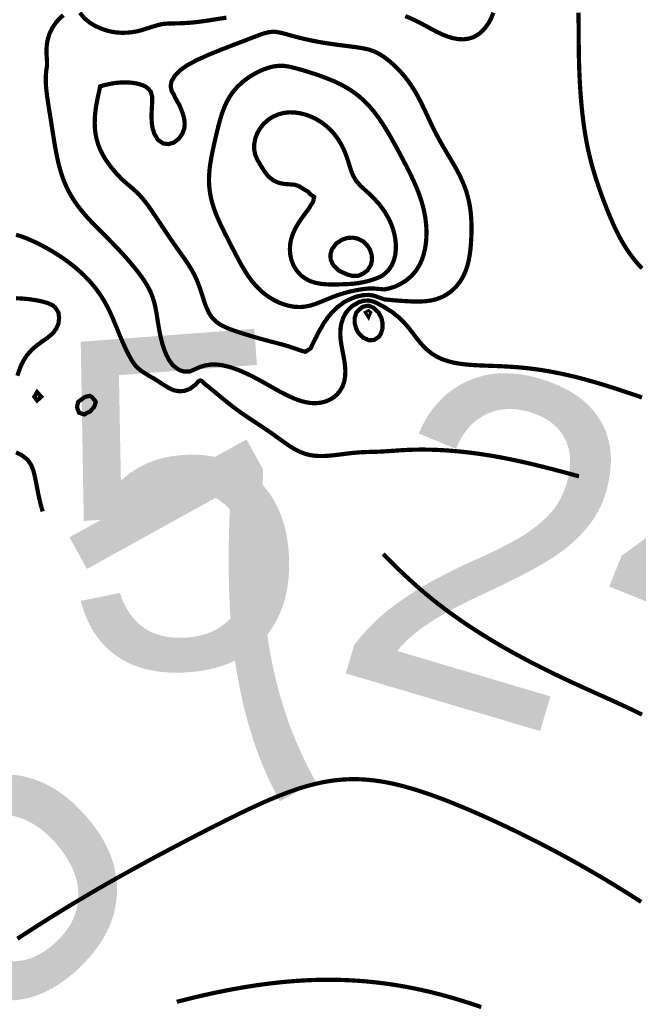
# Model space of a CAD drawing. Extents: x 570309 to 580772, y 150222 to 156182.
# Drawn here: x 573181 to 574357, y 150232 to 152113 of the extents above; entities that cross this region are included whole.
import ezdxf
from ezdxf.enums import TextEntityAlignment as Align

# ---------------------------------------------------------------- set-up
doc = ezdxf.new("R2010")
doc.units = 0
doc.layers.add('Contour_Annotations', color=2, linetype='CONTINUOUS')
doc.layers.add('Contour_Lines', color=1, linetype='CONTINUOUS')
doc.styles.get("Standard").update_dxf_attribs({"font": 'txt', "width": 1.371482})

msp = doc.modelspace()

# ---------------------------------------------------------------- linework, layer by layer
at = {"layer": 'Contour_Lines', "color": 7, "const_width": 8, "flags": 128}
for points in [[(574364.19, 151394.86), (574360.3, 151396.2), (574354.18, 151398.32), (574344.18, 151401.74), (574334.18, 151405.1), (574330.83, 151406.2), (574324.17, 151408.42), (574314.17, 151411.69), (574304.16, 151414.87), (574299.84, 151416.21), (574294.16, 151417.99), (574284.16, 151421.04), (574274.15, 151423.98), (574266.28, 151426.21), (574264.15, 151426.82), (574254.14, 151429.58), (574244.14, 151432.22), (574234.14, 151434.72), (574227.79, 151436.21), (574224.13, 151437.09), (574214.13, 151439.35), (574204.12, 151441.45), (574194.12, 151443.39), (574184.12, 151445.18), (574177.7, 151446.22), (574174.11, 151446.81), (574164.11, 151448.29), (574154.1, 151449.61), (574144.1, 151450.77), (574134.1, 151451.76), (574124.09, 151452.6), (574114.09, 151453.31), (574104.08, 151453.88), (574094.08, 151454.36), (574084.08, 151454.75), (574074.07, 151455.11), (574064.07, 151455.47), (574054.06, 151455.89), (574047.97, 151456.22), (574044.06, 151456.43), (574034.05, 151457.16), (574024.05, 151458.18), (574014.05, 151459.59), (574004.04, 151461.52), (573994.04, 151464.17), (573988.29, 151466.23), (573984.03, 151467.7), (573974.03, 151472.35), (573967.83, 151476.23), (573964.03, 151478.54), (573954.62, 151486.24), (573954.02, 151486.71), (573944.85, 151496.24), (573944.02, 151497.05), (573936.72, 151506.25), (573934.01, 151509.29), (573929.15, 151516.25), (573924.01, 151522.36), (573921.38, 151526.26), (573914.01, 151534.61), (573912.81, 151536.26), (573904, 151544.89), (573902.84, 151546.26), (573894, 151553.22), (573890.74, 151556.27), (573883.99, 151560.3), (573875.07, 151566.27), (573873.99, 151566.74), (573863.99, 151572.21), (573855.68, 151576.28), (573853.98, 151576.97), (573843.98, 151579.36), (573833.97, 151578.53), (573826.77, 151576.28), (573823.97, 151575.17), (573813.97, 151569.13), (573810.03, 151566.27), (573803.96, 151559.29), (573801.24, 151556.27), (573795.83, 151546.26), (573793.96, 151540.19), (573792.52, 151536.26), (573790.78, 151526.26), (573790.35, 151516.25), (573790.93, 151506.25), (573792.26, 151496.24), (573793.96, 151486.66), (573794.04, 151486.24), (573796.02, 151476.23), (573797.86, 151466.23), (573799.26, 151456.22), (573799.97, 151446.22), (573799.7, 151436.21), (573798.13, 151426.21), (573794.8, 151416.21), (573793.96, 151414.5), (573788.99, 151406.2), (573783.95, 151400.36), (573779.15, 151396.2), (573773.95, 151392.52), (573763.95, 151387.72), (573758.48, 151386.19), (573753.94, 151385), (573743.94, 151383.93), (573733.93, 151384.33), (573723.93, 151386.01), (573723.3, 151386.19), (573713.93, 151388.71), (573703.92, 151392.33), (573695.12, 151396.2), (573693.92, 151396.71), (573683.91, 151401.61), (573675.32, 151406.2), (573673.91, 151406.94), (573663.91, 151412.51), (573657.44, 151416.21), (573653.9, 151418.18), (573643.9, 151423.82), (573639.63, 151426.21), (573633.89, 151429.3), (573623.89, 151434.55), (573620.64, 151436.21), (573613.88, 151439.47), (573603.88, 151444), (573598.6, 151446.22), (573593.88, 151448.07), (573583.87, 151451.57), (573573.87, 151454.41), (573564.97, 151456.22), (573563.86, 151456.44), (573553.86, 151457.57), (573543.86, 151457.46), (573536.91, 151456.22), (573533.85, 151455.82), (573523.85, 151452.96), (573513.84, 151448.39), (573508.86, 151446.22), (573503.84, 151444.3), (573493.84, 151444.08), (573486.26, 151446.22), (573483.83, 151447.21), (573473.83, 151454.44), (573471.85, 151456.22), (573464.6, 151466.23), (573463.82, 151467.82), (573459.4, 151476.23), (573455.43, 151486.24), (573453.82, 151491.42), (573452.21, 151496.24), (573449.58, 151506.25), (573447.39, 151516.25), (573445.5, 151526.26), (573443.83, 151536.26), (573443.82, 151536.35), (573442.26, 151546.26), (573440.63, 151556.27), (573438.73, 151566.27), (573436.35, 151576.28), (573433.81, 151584.47), (573433.23, 151586.28), (573429.18, 151596.29), (573424.04, 151606.29), (573423.81, 151606.67), (573417.93, 151616.3), (573413.8, 151622.23), (573410.98, 151626.3), (573403.8, 151635.77), (573403.39, 151636.31), (573395.33, 151646.31), (573393.8, 151648.13), (573386.82, 151656.31), (573383.79, 151659.75), (573377.91, 151666.32), (573373.79, 151670.81), (573368.63, 151676.32), (573363.78, 151681.41), (573359.01, 151686.33), (573353.78, 151691.67), (573349.14, 151696.33), (573343.78, 151701.72), (573339.13, 151706.34), (573333.77, 151711.72), (573329.15, 151716.34), (573323.77, 151721.85), (573319.4, 151726.35), (573313.76, 151732.36), (573310.06, 151736.35), (573303.76, 151743.54), (573301.33, 151746.35), (573293.76, 151755.79), (573293.31, 151756.36), (573286.06, 151766.36), (573283.75, 151769.89), (573279.61, 151776.37), (573273.98, 151786.37), (573273.75, 151786.84), (573269.07, 151796.38), (573264.85, 151806.38), (573263.74, 151809.36), (573261.21, 151816.39), (573258.07, 151826.39), (573255.36, 151836.4), (573253.74, 151843.18), (573252.99, 151846.4), (573250.87, 151856.4), (573248.95, 151866.41), (573247.19, 151876.41), (573245.54, 151886.42), (573243.94, 151896.42), (573243.74, 151897.71), (573242.35, 151906.43), (573240.77, 151916.43), (573239.18, 151926.44), (573237.57, 151936.44), (573235.97, 151946.45), (573234.43, 151956.45), (573233.73, 151961.49), (573232.98, 151966.45), (573231.69, 151976.46), (573230.71, 151986.46), (573230.2, 151996.47), (573230.32, 152006.47), (573231.21, 152016.48), (573232.72, 152026.48), (573232.43, 152036.49), (573231.74, 152046.49), (573231.56, 152056.49), (573232.32, 152066.5), (573233.73, 152073.98), (573234.21, 152076.5), (573237.36, 152086.51), (573242.12, 152096.51), (573243.74, 152099.08), (573248.71, 152106.52), (573253.74, 152112.43), (573257.55, 152116.52), (573263.74, 152121.9)], [(573295.13, 152126.53), (573303.11, 152116.52), (573303.76, 152116.01), (573313.76, 152107.71), (573315.41, 152106.52), (573323.77, 152101.58), (573333.77, 152096.94), (573334.85, 152096.51), (573343.78, 152093.29), (573353.78, 152090.68), (573363.78, 152089.04), (573373.79, 152088.31), (573383.79, 152088.42), (573393.8, 152089.35), (573403.8, 152091.08), (573413.8, 152093.61), (573422.7, 152096.51), (573423.81, 152096.82), (573433.81, 152100.03), (573443.82, 152103.07), (573453.82, 152105.2), (573463.82, 152105.88), (573473.83, 152106.1), (573483.83, 152106.3), (573489.2, 152106.52), (573493.84, 152106.7), (573503.84, 152107.35), (573513.84, 152108.29), (573523.85, 152109.49), (573533.85, 152110.89), (573543.86, 152112.42), (573553.86, 152113.99), (573563.86, 152115.55), (573570.31, 152116.52), (573573.87, 152117.05)], [(573914.01, 152119.97), (573922.58, 152116.52), (573924.01, 152115.9), (573934.01, 152111.26), (573943.34, 152106.52), (573944.02, 152106.15), (573954.02, 152100.75), (573961.89, 152096.51), (573964.03, 152095.3), (573974.03, 152090.06), (573981.64, 152086.51), (573984.03, 152085.32), (573994.04, 152081.24), (574004.04, 152078.2), (574013.32, 152076.5), (574014.05, 152076.35), (574024.05, 152075.82), (574029.9, 152076.5), (574034.05, 152077), (574044.06, 152080.15), (574054.06, 152086.03), (574054.65, 152086.51), (574064.07, 152095.24), (574065.11, 152096.51), (574072.28, 152106.52), (574074.07, 152109.59), (574077.57, 152116.52), (574081.58, 152126.53)], [(574364.19, 151640.33), (574358.63, 151646.31), (574354.18, 151651.43), (574350.1, 151656.31), (574344.18, 151663.94), (574342.4, 151666.32), (574335.45, 151676.32), (574334.18, 151678.29), (574329.15, 151686.33), (574324.17, 151694.98), (574323.42, 151696.33), (574318.14, 151706.34), (574314.17, 151714.42), (574313.25, 151716.34), (574308.66, 151726.35), (574304.32, 151736.35), (574304.16, 151736.71), (574300.15, 151746.35), (574296.15, 151756.36), (574294.16, 151761.48), (574292.28, 151766.36), (574288.54, 151776.37), (574284.93, 151786.37), (574284.16, 151788.58), (574281.43, 151796.38), (574278.08, 151806.38), (574274.9, 151816.39), (574274.15, 151818.85), (574271.86, 151826.39), (574269.01, 151836.4), (574266.37, 151846.4), (574264.15, 151855.49), (574263.92, 151856.4), (574261.64, 151866.41), (574259.57, 151876.41), (574257.69, 151886.42), (574255.99, 151896.42), (574254.45, 151906.43), (574254.14, 151908.62), (574253.04, 151916.43), (574251.76, 151926.44), (574250.61, 151936.44), (574249.57, 151946.45), (574248.64, 151956.45), (574247.81, 151966.45), (574247.06, 151976.46), (574246.4, 151986.46), (574245.83, 151996.47), (574245.34, 152006.47), (574244.92, 152016.48), (574244.59, 152026.48), (574244.32, 152036.49), (574244.14, 152045.05), (574244.11, 152046.49), (574243.96, 152056.49), (574243.85, 152066.5), (574243.77, 152076.5), (574243.72, 152086.51), (574243.67, 152096.51), (574243.62, 152106.52), (574243.53, 152116.52), (574243.41, 152126.53)], [(573713.93, 151484.42), (573709.56, 151486.24), (573703.92, 151488.07), (573693.92, 151491.44), (573683.91, 151494.46), (573677.6, 151496.24), (573673.91, 151497.18), (573663.91, 151499.75), (573653.9, 151502.36), (573643.9, 151505.04), (573639.56, 151506.25), (573633.89, 151507.83), (573623.89, 151510.74), (573613.88, 151513.73), (573605.53, 151516.25), (573603.88, 151516.79), (573593.88, 151520.11), (573583.87, 151523.59), (573576.71, 151526.26), (573573.87, 151527.5), (573563.86, 151532.46), (573557.63, 151536.26), (573553.86, 151539.23), (573546.86, 151546.26), (573543.86, 151550.3), (573540.28, 151556.27), (573535.66, 151566.27), (573533.85, 151570.86), (573532.01, 151576.28), (573528.77, 151586.28), (573525.52, 151596.29), (573523.85, 151600.97), (573522.09, 151606.29), (573518.28, 151616.3), (573513.84, 151626.08), (573513.75, 151626.3), (573508.49, 151636.31), (573503.84, 151644), (573502.37, 151646.31), (573495.65, 151656.31), (573493.84, 151658.99), (573488.59, 151666.32), (573483.83, 151673.12), (573481.49, 151676.32), (573474.48, 151686.33), (573473.83, 151687.31), (573467.57, 151696.33), (573463.82, 151701.96), (573460.79, 151706.34), (573454.12, 151716.34), (573453.82, 151716.81), (573447.46, 151726.35), (573443.82, 151732.02), (573440.84, 151736.35), (573434.16, 151746.35), (573433.81, 151746.9), (573427.19, 151756.36), (573423.81, 151761.23), (573419.79, 151766.36), (573413.8, 151773.88), (573411.54, 151776.37), (573403.8, 151784.56), (573401.84, 151786.37), (573393.8, 151793.6), (573390.45, 151796.38), (573383.79, 151801.93), (573378.85, 151806.38), (573373.79, 151810.9), (573368.76, 151816.39), (573363.78, 151821.46), (573359.84, 151826.39), (573353.78, 151833.53), (573351.74, 151836.4), (573344.62, 151846.4), (573343.78, 151847.63), (573338.71, 151856.4), (573333.77, 151866.13), (573333.65, 151866.41), (573329.8, 151876.41), (573326.85, 151886.42), (573324.84, 151896.42), (573323.77, 151905.77), (573323.69, 151906.43), (573323.31, 151916.43), (573323.54, 151926.44), (573323.77, 151929.67), (573324.33, 151936.44), (573325.63, 151946.45), (573327.35, 151956.45), (573329.37, 151966.45), (573331.57, 151976.46), (573333.63, 151986.46), (573333.77, 151986.62), (573343.78, 151989.18), (573353.78, 151991.44), (573363.78, 151992.97), (573373.79, 151993.82), (573383.79, 151993.97), (573393.8, 151993.35), (573403.8, 151991.76), (573413.8, 151988.86), (573419.45, 151986.46), (573423.81, 151983.22), (573430.06, 151976.46), (573432.57, 151966.45), (573432.64, 151956.45), (573432.06, 151946.45), (573431.52, 151936.44), (573431.39, 151926.44), (573431.94, 151916.43), (573433.5, 151906.43), (573433.81, 151905.36), (573436.68, 151896.42), (573442.43, 151886.42), (573443.82, 151884.63), (573453.82, 151877.75), (573463.82, 151876.65), (573473.83, 151879.5), (573482.6, 151886.42), (573483.83, 151887.47), (573489.94, 151896.42), (573493.74, 151906.43), (573493.84, 151907.73), (573494.49, 151916.43), (573493.84, 151922.2), (573493.22, 151926.44), (573490.22, 151936.44), (573486.18, 151946.45), (573483.83, 151952.23), (573480.97, 151956.45), (573475.5, 151966.45), (573473.83, 151970.95), (573470.16, 151976.46), (573467.71, 151986.46), (573469.47, 151996.47), (573473.83, 152003.29), (573475.41, 152006.47), (573483.83, 152015.12), (573485.03, 152016.48), (573493.84, 152022.78), (573498.9, 152026.48), (573503.84, 152029.04), (573513.84, 152034.4), (573517.61, 152036.49), (573523.85, 152039.2), (573533.85, 152043.71), (573539.84, 152046.49), (573543.86, 152048.06), (573553.86, 152052.15), (573563.86, 152056.28), (573564.37, 152056.49), (573573.87, 152060.11), (573583.87, 152063.98), (573590.22, 152066.5), (573593.88, 152067.81), (573603.88, 152071.55), (573613.88, 152075.45), (573616.42, 152076.5), (573623.89, 152079.26), (573633.89, 152083.06), (573643.2, 152086.51), (573643.9, 152086.72), (573653.9, 152089.32), (573663.91, 152090.48), (573673.91, 152089.06), (573683.91, 152086.72), (573684.74, 152086.51), (573693.92, 152083.84), (573703.92, 152081.09), (573713.93, 152078.55), (573722.72, 152076.5), (573723.93, 152076.2), (573733.93, 152073.96), (573743.94, 152071.95), (573753.94, 152070.13), (573763.95, 152068.49), (573773.95, 152067), (573777.66, 152066.5), (573783.95, 152065.6), (573793.96, 152064.27), (573803.96, 152063.01), (573813.97, 152061.73), (573823.97, 152060.37), (573833.97, 152058.74), (573843.98, 152056.54), (573844.13, 152056.49), (573853.98, 152053.21), (573863.99, 152048.32), (573866.92, 152046.49), (573873.99, 152041.91), (573881.16, 152036.49), (573883.99, 152034.24), (573892.84, 152026.48), (573894, 152025.4), (573902.87, 152016.48), (573904, 152015.26), (573911.67, 152006.47), (573914.01, 152003.58), (573919.47, 151996.47), (573924.01, 151990.04), (573926.43, 151986.46), (573932.68, 151976.46), (573934.01, 151974.17), (573938.35, 151966.45), (573943.57, 151956.45), (573944.02, 151955.56), (573948.48, 151946.45), (573953.19, 151936.44), (573954.02, 151934.68), (573957.84, 151926.44), (573962.54, 151916.43), (573964.03, 151913.37), (573967.4, 151906.43), (573972.47, 151896.42), (573974.03, 151893.46), (573977.83, 151886.42), (573983.41, 151876.41), (573984.03, 151875.3), (573989.28, 151866.41), (573994.04, 151858.25), (573995.19, 151856.4), (574001.18, 151846.4), (574004.04, 151841.35), (574007.03, 151836.4), (574012.57, 151826.39), (574014.05, 151823.43), (574017.79, 151816.39), (574022.43, 151806.38), (574024.05, 151802.35), (574026.58, 151796.38), (574030.12, 151786.37), (574032.99, 151776.37), (574034.05, 151771.69), (574035.33, 151766.36), (574037.15, 151756.36), (574038.45, 151746.35), (574039.3, 151736.35), (574039.76, 151726.35), (574039.91, 151716.34), (574039.79, 151706.34), (574039.42, 151696.33), (574038.8, 151686.33), (574037.9, 151676.32), (574036.61, 151666.32), (574034.8, 151656.31), (574034.05, 151653.2), (574032.4, 151646.31), (574029.16, 151636.31), (574024.72, 151626.3), (574024.05, 151625.1), (574018.99, 151616.3), (574014.05, 151609.76), (574011.27, 151606.29), (574004.04, 151599.19), (574000.72, 151596.29), (573994.04, 151591.56), (573984.72, 151586.28), (573984.03, 151585.96), (573974.03, 151582.09), (573964.03, 151579.51), (573954.02, 151578), (573944.02, 151577.32), (573934.01, 151577.24), (573924.01, 151577.55), (573914.01, 151578.07), (573904, 151578.73), (573894, 151579.49), (573883.99, 151580.39), (573873.99, 151581.39), (573863.99, 151585.06), (573860.33, 151586.28), (573853.98, 151588.45), (573843.98, 151589.91), (573833.97, 151589.37), (573823.97, 151587.32), (573820.51, 151586.28), (573813.97, 151584), (573803.96, 151579.44), (573797.98, 151576.28), (573793.96, 151573.42), (573784.34, 151566.27), (573783.95, 151565.86), (573774.18, 151556.27), (573773.95, 151555.94), (573765.95, 151546.26), (573763.95, 151542.87), (573759.06, 151536.26), (573753.94, 151527.09), (573753.32, 151526.26), (573747.55, 151516.25), (573743.94, 151508.22), (573742.6, 151506.25), (573737.67, 151496.24), (573733.93, 151488.09), (573731.06, 151486.24), (573723.93, 151481.66), (573713.93, 151484.42)], [(573673.91, 151575.32), (573671.78, 151576.28), (573663.91, 151580.26), (573653.94, 151586.28), (573653.9, 151586.31), (573643.9, 151593.87), (573640.98, 151596.29), (573633.89, 151603.06), (573630.7, 151606.29), (573623.89, 151614.25), (573622.2, 151616.3), (573614.92, 151626.3), (573613.88, 151627.9), (573608.48, 151636.31), (573603.88, 151644.15), (573602.62, 151646.31), (573597.11, 151656.31), (573593.88, 151662.45), (573591.82, 151666.32), (573586.63, 151676.32), (573583.87, 151681.69), (573581.48, 151686.33), (573576.35, 151696.33), (573573.87, 151701.21), (573571.28, 151706.34), (573566.32, 151716.34), (573563.86, 151721.43), (573561.55, 151726.35), (573557.1, 151736.35), (573553.86, 151744.2), (573553, 151746.35), (573549.46, 151756.36), (573546.43, 151766.36), (573544.01, 151776.37), (573543.86, 151777.22), (573542.26, 151786.37), (573541.16, 151796.38), (573540.7, 151806.38), (573540.85, 151816.39), (573541.55, 151826.39), (573542.72, 151836.4), (573543.86, 151843.6), (573544.27, 151846.4), (573546.12, 151856.4), (573548.18, 151866.41), (573550.38, 151876.41), (573552.65, 151886.42), (573553.86, 151891.59), (573555, 151896.42), (573557.45, 151906.43), (573560.03, 151916.43), (573562.82, 151926.44), (573563.86, 151929.87), (573566.02, 151936.44), (573569.77, 151946.45), (573573.87, 151955.66), (573574.25, 151956.45), (573579.86, 151966.45), (573583.87, 151972.47), (573586.82, 151976.46), (573593.88, 151984.71), (573595.55, 151986.46), (573603.88, 151994.18), (573606.64, 151996.47), (573613.88, 152001.88), (573620.8, 152006.47), (573623.89, 152008.37), (573633.89, 152013.81), (573639.63, 152016.48), (573643.9, 152018.36), (573653.9, 152021.92), (573663.91, 152024.37), (573673.91, 152025.53), (573683.91, 152025.33), (573693.92, 152023.71), (573703.92, 152021.32), (573713.93, 152018.57), (573721.11, 152016.48), (573723.93, 152015.62), (573733.93, 152012.46), (573743.94, 152009.2), (573752, 152006.47), (573753.94, 152005.78), (573763.95, 152002.05), (573773.95, 151998.06), (573777.68, 151996.47), (573783.95, 151993.62), (573793.96, 151988.67), (573798.06, 151986.46), (573803.96, 151983.04), (573813.97, 151976.63), (573814.22, 151976.46), (573823.97, 151969.15), (573827.26, 151966.45), (573833.97, 151960.49), (573838.18, 151956.45), (573843.98, 151950.44), (573847.59, 151946.45), (573853.98, 151938.82), (573855.87, 151936.44), (573863.33, 151926.44), (573863.99, 151925.5), (573870.12, 151916.43), (573873.99, 151910.41), (573876.47, 151906.43), (573882.48, 151896.42), (573883.99, 151893.82), (573888.22, 151886.42), (573893.82, 151876.41), (573894, 151876.09), (573899.26, 151866.41), (573904, 151857.64), (573904.66, 151856.4), (573909.94, 151846.4), (573914.01, 151838.65), (573915.17, 151836.4), (573920.25, 151826.39), (573924.01, 151818.81), (573925.19, 151816.39), (573929.88, 151806.38), (573934.01, 151797.03), (573934.3, 151796.38), (573938.37, 151786.37), (573942.04, 151776.37), (573944.02, 151770.29), (573945.28, 151766.36), (573948.06, 151756.36), (573950.35, 151746.35), (573952.12, 151736.35), (573953.37, 151726.35), (573954.02, 151717.36), (573954.1, 151716.34), (573954.29, 151706.34), (573954.02, 151699.48), (573953.91, 151696.33), (573952.94, 151686.33), (573951.3, 151676.32), (573948.87, 151666.32), (573945.43, 151656.31), (573944.02, 151653.3), (573940.88, 151646.31), (573934.63, 151636.31), (573934.01, 151635.56), (573926.23, 151626.3), (573924.01, 151624.37), (573914.19, 151616.3), (573914.01, 151616.19), (573904, 151610.34), (573895.87, 151606.29), (573894, 151605.59), (573883.99, 151602.32), (573873.99, 151600.32), (573863.99, 151601.22), (573853.98, 151602.05), (573843.98, 151602), (573833.97, 151601.02), (573823.97, 151599.4), (573813.97, 151597.39), (573809.07, 151596.29), (573803.96, 151594.99), (573793.96, 151592.14), (573783.95, 151588.83), (573776.74, 151586.28), (573773.95, 151585.07), (573763.95, 151580.95), (573753.94, 151576.87), (573752.16, 151576.28), (573743.94, 151572.93), (573733.93, 151569.76), (573723.93, 151567.67), (573713.93, 151566.81), (573703.92, 151567.21), (573693.92, 151568.81), (573683.91, 151571.54), (573673.91, 151575.32)], [(573733.93, 151615.76), (573732.61, 151616.3), (573723.93, 151621.01), (573716.45, 151626.3), (573713.93, 151628.83), (573707.22, 151636.31), (573703.92, 151641.75), (573701.24, 151646.31), (573697.39, 151656.31), (573695.23, 151666.32), (573694.49, 151676.32), (573695.07, 151686.33), (573696.97, 151696.33), (573700.26, 151706.34), (573703.92, 151714.24), (573704.93, 151716.34), (573710.77, 151726.35), (573713.93, 151731.13), (573717.6, 151736.35), (573723.93, 151745.13), (573724.92, 151746.35), (573732.14, 151756.36), (573733.93, 151759.97), (573738.49, 151766.36), (573740.71, 151776.37), (573733.93, 151780.61), (573729.02, 151786.37), (573723.93, 151788.97), (573713.93, 151795.36), (573712.23, 151796.38), (573703.92, 151799.36), (573693.92, 151800.1), (573683.91, 151800.79), (573673.91, 151802.81), (573665.48, 151806.38), (573663.91, 151807.18), (573653.9, 151814.89), (573652.46, 151816.39), (573645.14, 151826.39), (573643.9, 151828.36), (573638.77, 151836.4), (573633.89, 151844.81), (573632.83, 151846.4), (573628.57, 151856.4), (573626.61, 151866.41), (573626.65, 151876.41), (573628.52, 151886.42), (573632.11, 151896.42), (573633.89, 151899.9), (573637.81, 151906.43), (573643.9, 151914.26), (573645.99, 151916.43), (573653.9, 151923.33), (573658.63, 151926.44), (573663.91, 151929.52), (573673.91, 151933.61), (573683.91, 151936.05), (573687.83, 151936.44), (573693.92, 151937.01), (573703.92, 151936.73), (573705.92, 151936.44), (573713.93, 151935.28), (573723.93, 151932.76), (573733.93, 151929.18), (573739.89, 151926.44), (573743.94, 151924.46), (573753.94, 151918.45), (573756.8, 151916.43), (573763.95, 151910.86), (573768.92, 151906.43), (573773.95, 151901.32), (573778.34, 151896.42), (573783.95, 151889.07), (573785.88, 151886.42), (573791.99, 151876.41), (573793.96, 151872.46), (573797, 151866.41), (573801.14, 151856.4), (573803.96, 151848.18), (573804.62, 151846.4), (573807.73, 151836.4), (573810.91, 151826.39), (573813.97, 151818.64), (573814.95, 151816.39), (573820.86, 151806.38), (573823.97, 151802.89), (573829.66, 151796.38), (573833.97, 151792.7), (573840.45, 151786.37), (573843.98, 151783.5), (573851.16, 151776.37), (573853.98, 151773.84), (573860.71, 151766.36), (573863.99, 151762.83), (573868.91, 151756.36), (573873.99, 151749.44), (573875.91, 151746.35), (573881.67, 151736.35), (573883.99, 151731.79), (573886.42, 151726.35), (573890.18, 151716.34), (573893.05, 151706.34), (573894, 151701.67), (573895, 151696.33), (573896.04, 151686.33), (573896.08, 151676.32), (573894.99, 151666.32), (573894, 151662.41), (573892.55, 151656.31), (573888.36, 151646.31), (573883.99, 151639.84), (573881.56, 151636.31), (573873.99, 151629.42), (573869.98, 151626.3), (573863.99, 151623.33), (573853.98, 151619.51), (573843.98, 151616.39), (573843.66, 151616.3), (573833.97, 151614.09), (573823.97, 151612.17), (573813.97, 151611.05), (573803.96, 151610.43), (573793.96, 151610.03), (573783.95, 151609.76), (573773.95, 151609.68), (573763.95, 151609.97), (573753.94, 151610.88), (573743.94, 151612.71), (573733.93, 151615.76)], [(574244.14, 151244.96), (574239.91, 151246.13), (574234.14, 151247.72), (574224.13, 151250.45), (574214.13, 151253.15), (574204.12, 151255.8), (574202.84, 151256.13), (574194.12, 151258.41), (574184.12, 151260.98), (574174.11, 151263.5), (574164.11, 151265.95), (574163.34, 151266.14), (574154.1, 151268.36), (574144.1, 151270.7), (574134.1, 151272.96), (574124.09, 151275.14), (574119.3, 151276.14), (574114.09, 151277.23), (574104.08, 151279.24), (574094.08, 151281.16), (574084.08, 151282.96), (574074.07, 151284.65), (574064.56, 151286.15), (574064.07, 151286.22), (574054.06, 151287.7), (574044.06, 151289.06), (574034.05, 151290.3), (574024.05, 151291.42), (574014.05, 151292.42), (574004.04, 151293.29), (573994.04, 151294.04), (573984.03, 151294.67), (573974.03, 151295.16), (573964.03, 151295.51), (573954.02, 151295.72), (573944.02, 151295.77), (573934.01, 151295.66), (573924.01, 151295.39), (573914.01, 151294.95), (573904, 151294.37), (573894, 151293.68), (573883.99, 151292.96), (573873.99, 151292.3), (573863.99, 151291.81), (573853.98, 151291.51), (573843.98, 151291.27), (573833.97, 151290.89), (573823.97, 151290.27), (573813.97, 151289.37), (573803.96, 151288.24), (573793.96, 151286.95), (573787.8, 151286.15), (573783.95, 151285.68), (573773.95, 151284.59), (573763.95, 151283.79), (573753.94, 151283.48), (573743.94, 151283.84), (573733.93, 151285.11), (573729.62, 151286.15), (573723.93, 151287.57), (573713.93, 151291.36), (573704.3, 151296.15), (573703.92, 151296.36), (573693.92, 151302.56), (573688.54, 151306.16), (573683.91, 151309.44), (573674.52, 151316.16), (573673.91, 151316.61), (573663.91, 151323.83), (573660.55, 151326.17), (573653.9, 151330.85), (573646.06, 151336.17), (573643.9, 151337.64), (573633.89, 151344.29), (573630.97, 151346.17), (573623.89, 151350.85), (573615.83, 151356.18), (573613.88, 151357.49), (573603.88, 151364.33), (573601.23, 151366.18), (573593.88, 151371.45), (573587.58, 151376.19), (573583.87, 151378.99), (573574.86, 151386.19), (573573.87, 151386.97), (573563.86, 151395.17), (573562.68, 151396.2), (573553.86, 151403.4), (573550.68, 151406.2), (573543.86, 151411.57), (573538.48, 151416.21), (573533.85, 151419.33), (573526.84, 151426.21), (573523.85, 151427.25), (573521.47, 151426.21), (573513.84, 151418.18), (573510.91, 151416.21), (573503.84, 151410.91), (573493.84, 151407.37), (573483.83, 151406.69), (573473.83, 151408.54), (573463.82, 151413.04), (573459.03, 151416.21), (573453.82, 151419.25), (573443.82, 151425.84), (573443.17, 151426.21), (573433.81, 151432.04), (573426.15, 151436.21), (573423.81, 151437.81), (573413.8, 151444.08), (573410.59, 151446.22), (573403.8, 151452.39), (573400.25, 151456.22), (573393.8, 151465.41), (573393.3, 151466.23), (573387.71, 151476.23), (573383.79, 151484.19), (573382.81, 151486.24), (573378.19, 151496.24), (573373.87, 151506.25), (573373.79, 151506.44), (573369.62, 151516.25), (573365.56, 151526.26), (573363.78, 151530.7), (573361.48, 151536.26), (573357.28, 151546.26), (573353.78, 151554.16), (573352.83, 151556.27), (573347.93, 151566.27), (573343.78, 151573.99), (573342.51, 151576.28), (573336.43, 151586.28), (573333.77, 151590.26), (573329.6, 151596.29), (573323.77, 151603.98), (573321.94, 151606.29), (573313.76, 151615.84), (573313.36, 151616.3), (573303.76, 151626.29), (573303.75, 151626.3), (573293.76, 151635.64), (573292.99, 151636.31), (573283.75, 151644.15), (573280.99, 151646.31), (573273.75, 151651.95), (573267.65, 151656.31), (573263.74, 151659.15), (573253.74, 151665.82), (573252.91, 151666.32), (573243.74, 151672.1), (573236.37, 151676.32), (573233.73, 151677.92), (573223.73, 151683.4), (573217.76, 151686.33), (573213.72, 151688.48), (573203.72, 151693.19), (573196.03, 151696.33), (573193.72, 151697.39), (573183.71, 151701.2), (573173.71, 151704.26)], [(573813.97, 151626.05), (573812.53, 151626.3), (573803.96, 151628.68), (573793.96, 151633.01), (573787.4, 151636.31), (573783.95, 151639.76), (573777.03, 151646.31), (573773.95, 151652.94), (573772.27, 151656.31), (573771.52, 151666.32), (573773.95, 151674.98), (573774.4, 151676.32), (573781.65, 151686.33), (573783.95, 151688.48), (573793.96, 151694.94), (573798.02, 151696.33), (573803.96, 151698.16), (573813.97, 151698.77), (573823.97, 151696.71), (573824.72, 151696.33), (573833.97, 151691.45), (573839.38, 151686.33), (573843.98, 151680.85), (573846.55, 151676.32), (573850.02, 151666.32), (573850.71, 151656.31), (573848.43, 151646.31), (573843.98, 151639.65), (573842.09, 151636.31), (573833.97, 151630.54), (573825.04, 151626.3), (573823.97, 151625.96), (573813.97, 151626.05)], [(573176.26, 151436.21), (573179.61, 151446.22), (573183.46, 151456.22), (573183.71, 151456.83), (573188.65, 151466.23), (573193.72, 151474.27), (573195.37, 151476.23), (573203.72, 151485.66), (573204.41, 151486.24), (573213.72, 151494.35), (573216.58, 151496.24), (573223.73, 151501.62), (573230.85, 151506.25), (573233.73, 151508.52), (573243.06, 151516.25), (573243.74, 151516.98), (573250.48, 151526.26), (573253.74, 151533.93), (573254.49, 151536.26), (573255.63, 151546.26), (573254.38, 151556.27), (573253.74, 151557.42), (573247.89, 151566.27), (573243.74, 151570), (573233.73, 151574.42), (573227.38, 151576.28), (573223.73, 151577.32), (573213.72, 151579.36), (573203.72, 151580.99), (573193.72, 151582.26), (573183.71, 151583.11), (573173.71, 151583.51)], [(573843.98, 151503.89), (573839.17, 151506.25), (573833.97, 151508.45), (573826.37, 151516.25), (573823.97, 151519.07), (573820.45, 151526.26), (573817.73, 151536.26), (573817.73, 151546.26), (573820.89, 151556.27), (573823.97, 151559.63), (573831.51, 151566.27), (573833.97, 151567.51), (573843.98, 151569.49), (573852.08, 151566.27), (573853.98, 151564.98), (573863.28, 151556.27), (573863.99, 151554.47), (573868.52, 151546.26), (573870.84, 151536.26), (573870.72, 151526.26), (573867.62, 151516.25), (573863.99, 151510.46), (573857.97, 151506.25), (573853.98, 151504.05), (573843.98, 151503.89)], [(573843.98, 151549.09), (573839.4, 151556.27), (573843.98, 151558.61), (573846.98, 151556.27), (573843.98, 151549.09)], [(573213.72, 151389.21), (573208.56, 151396.2), (573213.72, 151404.92), (573221.57, 151396.2), (573213.72, 151389.21)], [(573293.76, 151365.6), (573293.32, 151366.18), (573289.6, 151376.19), (573291.65, 151386.19), (573293.76, 151388.03), (573303.76, 151395.16), (573306.7, 151396.2), (573313.76, 151397.9), (573317.43, 151396.2), (573323.77, 151388.98), (573325.33, 151386.19), (573323.77, 151381.01), (573321.9, 151376.19), (573313.76, 151367.68), (573309.62, 151366.18), (573303.76, 151362.57), (573293.76, 151365.6)], [(573223.73, 151180.3), (573222.03, 151186.1), (573219.42, 151196.11), (573217.14, 151206.11), (573215.1, 151216.12), (573213.72, 151223.15), (573213.16, 151226.12), (573211.2, 151236.12), (573209.14, 151246.13), (573206.57, 151256.13), (573203.72, 151263.14), (573202.71, 151266.14), (573195.75, 151276.14), (573193.72, 151278.04), (573183.71, 151285.7), (573182.66, 151286.15), (573173.71, 151290.44)], [(574244.42, 151244.89), (574244.14, 151244.96)], [(573224.33, 151178.17), (573223.73, 151180.3)], [(573873.05, 151096.06), (573871.96, 151097.15)], [(574364.19, 150791.73), (574355.86, 150795.93), (574354.18, 150796.75), (574344.18, 150801.61), (574335.13, 150805.93), (574334.18, 150806.37), (574324.17, 150811.02), (574314.17, 150815.62), (574313.49, 150815.93), (574304.16, 150820.14), (574294.16, 150824.66), (574291.34, 150825.94), (574284.16, 150829.14), (574274.15, 150833.63), (574269.05, 150835.94), (574264.15, 150838.13), (574254.14, 150842.64), (574246.93, 150845.95), (574244.14, 150847.21), (574234.14, 150851.79), (574225.22, 150855.95), (574224.13, 150856.45), (574214.13, 150861.13), (574204.12, 150865.92), (574204.04, 150865.96), (574194.12, 150870.72), (574184.12, 150875.65), (574183.49, 150875.96), (574174.11, 150880.61), (574164.11, 150885.7), (574163.59, 150885.97), (574154.1, 150890.82), (574144.32, 150895.97), (574144.1, 150896.09), (574134.1, 150901.4), (574125.72, 150905.98), (574124.09, 150906.85), (574114.09, 150912.38), (574107.74, 150915.98), (574104.08, 150918.03), (574094.08, 150923.79), (574090.37, 150925.98), (574084.08, 150929.67), (574074.07, 150935.7), (574073.6, 150935.99), (574064.07, 150941.8), (574057.41, 150945.99), (574054.06, 150948.08), (574044.06, 150954.5), (574041.79, 150956), (574034.05, 150961.05), (574026.73, 150966), (574024.05, 150967.8), (574014.05, 150974.71), (574012.22, 150976.01), (574004.04, 150981.78), (573998.25, 150986.01), (573994.04, 150989.07), (573984.81, 150996.02), (573984.03, 150996.59), (573974.03, 151004.3), (573971.88, 151006.02), (573964.03, 151012.25), (573959.44, 151016.03), (573954.02, 151020.46), (573947.47, 151026.03), (573944.02, 151028.94), (573935.92, 151036.03), (573934.01, 151037.69), (573924.75, 151046.04), (573924.01, 151046.7), (573914.01, 151055.96), (573913.92, 151056.04), (573904, 151065.44), (573903.38, 151066.05), (573894, 151075.14), (573893.09, 151076.05), (573883.99, 151085.04), (573883, 151086.06), (573873.99, 151095.08), (573873.05, 151096.06)], [(574362.57, 150435.76), (574354.18, 150441.16), (574346.93, 150445.77), (574344.18, 150447.52), (574334.18, 150453.81), (574331.02, 150455.77), (574324.17, 150460.03), (574314.83, 150465.78), (574314.17, 150466.18), (574304.16, 150472.27), (574298.31, 150475.78), (574294.16, 150478.28), (574284.16, 150484.22), (574281.48, 150485.79), (574274.15, 150490.08), (574264.31, 150495.79), (574264.15, 150495.88), (574254.14, 150501.61), (574246.74, 150505.79), (574244.14, 150507.27), (574234.14, 150512.86), (574228.81, 150515.8), (574224.13, 150518.38), (574214.13, 150523.84), (574210.47, 150525.8), (574204.12, 150529.23), (574194.12, 150534.55), (574191.72, 150535.81), (574184.12, 150539.81), (574174.11, 150545.01), (574172.54, 150545.81), (574164.11, 150550.13), (574154.1, 150555.21), (574152.88, 150555.82), (574144.1, 150560.22), (574134.1, 150565.17), (574132.76, 150565.82), (574124.09, 150570.06), (574114.09, 150574.9), (574112.13, 150575.83), (574104.08, 150579.67), (574094.08, 150584.37), (574090.93, 150585.83), (574084.08, 150589.02), (574074.07, 150593.61), (574069.13, 150595.84), (574064.07, 150598.13), (574054.06, 150602.58), (574046.6, 150605.84), (574044.06, 150606.96), (574034.05, 150611.27), (574024.05, 150615.49), (574023.19, 150615.84), (574014.05, 150619.64), (574004.04, 150623.69), (573998.57, 150625.85), (573994.04, 150627.65), (573984.03, 150631.5), (573974.03, 150635.24), (573972.32, 150635.85), (573964.03, 150638.86), (573954.02, 150642.34), (573944.02, 150645.67), (573943.42, 150645.86), (573934.01, 150648.85), (573924.01, 150651.85), (573914.01, 150654.67), (573909.42, 150655.86), (573904, 150657.29), (573894, 150659.68), (573883.99, 150661.84), (573873.99, 150663.75), (573863.99, 150665.38), (573860.37, 150665.87), (573853.98, 150666.74), (573843.98, 150667.8), (573833.97, 150668.55), (573823.97, 150668.97), (573813.97, 150669.07), (573803.96, 150668.82), (573793.96, 150668.24), (573783.95, 150667.32), (573773.95, 150666.05), (573772.79, 150665.87), (573763.95, 150664.47), (573753.94, 150662.56), (573743.94, 150660.34), (573733.93, 150657.82), (573726.99, 150655.86), (573723.93, 150655.01), (573713.93, 150651.96), (573703.92, 150648.65), (573696.06, 150645.86), (573693.92, 150645.11), (573683.91, 150641.38), (573673.91, 150637.45), (573670.04, 150635.85), (573663.91, 150633.36), (573653.9, 150629.11), (573646.52, 150625.85), (573643.9, 150624.71), (573633.89, 150620.21), (573624.43, 150615.84), (573623.89, 150615.6), (573613.88, 150610.9), (573603.88, 150606.1), (573603.34, 150605.84), (573593.88, 150601.26), (573583.87, 150596.34), (573582.88, 150595.84), (573573.87, 150591.37), (573563.86, 150586.35), (573562.85, 150585.83), (573553.86, 150581.3), (573543.86, 150576.2), (573543.13, 150575.83), (573533.85, 150571.09), (573523.85, 150565.93), (573523.65, 150565.82), (573513.84, 150560.76), (573504.37, 150555.82), (573503.84, 150555.54), (573493.84, 150550.33), (573485.26, 150545.81), (573483.83, 150545.07), (573473.83, 150539.81), (573466.31, 150535.81), (573463.82, 150534.5), (573453.82, 150529.19), (573447.52, 150525.8), (573443.82, 150523.84), (573433.81, 150518.47), (573428.9, 150515.8), (573423.81, 150513.06), (573413.8, 150507.63), (573410.47, 150505.79), (573403.8, 150502.17), (573393.8, 150496.66), (573392.23, 150495.79), (573383.79, 150491.14), (573374.21, 150485.79), (573373.79, 150485.55), (573363.78, 150479.95), (573356.44, 150475.78), (573353.78, 150474.29), (573343.78, 150468.59), (573338.91, 150465.78), (573333.77, 150462.84), (573323.77, 150457.04), (573321.61, 150455.77), (573313.76, 150451.21), (573304.56, 150445.77), (573303.76, 150445.3), (573293.76, 150439.37), (573287.78, 150435.76), (573283.75, 150433.37), (573273.75, 150427.32), (573271.22, 150425.76), (573263.74, 150421.22), (573254.89, 150415.75), (573253.74, 150415.05), (573243.74, 150408.86), (573238.81, 150405.75), (573233.73, 150402.6), (573223.73, 150396.28), (573222.9, 150395.75), (573213.72, 150389.93), (573207.22, 150385.74), (573203.72, 150383.52), (573193.72, 150377.07), (573191.69, 150375.74), (573183.71, 150370.58), (573176.33, 150365.73)], [(574058.4, 150235.67), (574054.06, 150237.2), (574044.06, 150240.62), (574034.05, 150243.91), (574028.49, 150245.68), (574024.05, 150247.1), (574014.05, 150250.18), (574004.04, 150253.13), (573995.07, 150255.68), (573994.04, 150255.98), (573984.03, 150258.71), (573974.03, 150261.33), (573964.03, 150263.82), (573956.12, 150265.69), (573954.02, 150266.18), (573944.02, 150268.44), (573934.01, 150270.58), (573924.01, 150272.58), (573914.01, 150274.46), (573907.01, 150275.69), (573904, 150276.22), (573894, 150277.86), (573883.99, 150279.37), (573873.99, 150280.76), (573863.99, 150282.01), (573853.98, 150283.14), (573843.98, 150284.14), (573833.97, 150285.01), (573824.82, 150285.7), (573823.97, 150285.76), (573813.97, 150286.38), (573803.96, 150286.89), (573793.96, 150287.27), (573783.95, 150287.52), (573773.95, 150287.66), (573763.95, 150287.66), (573753.94, 150287.55), (573743.94, 150287.32), (573733.93, 150286.98), (573723.93, 150286.52), (573713.93, 150285.94), (573710.3, 150285.7), (573703.92, 150285.26), (573693.92, 150284.47), (573683.91, 150283.58), (573673.91, 150282.58), (573663.91, 150281.48), (573653.9, 150280.28), (573643.9, 150278.98), (573633.89, 150277.58), (573623.89, 150276.09), (573621.38, 150275.69), (573613.88, 150274.52), (573603.88, 150272.86), (573593.88, 150271.11), (573583.87, 150269.28), (573573.87, 150267.36), (573565.48, 150265.69), (573563.86, 150265.37), (573553.86, 150263.31), (573543.86, 150261.17), (573533.85, 150258.96), (573523.85, 150256.67), (573519.69, 150255.68), (573513.84, 150254.32), (573503.84, 150251.9), (573493.84, 150249.42), (573483.83, 150246.86), (573479.35, 150245.68)]]:
    msp.add_lwpolyline(points, dxfattribs=at)

# ---------------------------------------------------------------- texts
at = {"layer": 'Contour_Annotations', "color": 7}
for s, rotation, p in [('5', 4.24, (573484.76, 151197.45)), ('2', -16.52, (574075.62, 151118.76)), ('4', -21.84, (574566.75, 151115.68)), ('7', 28.93, (573596.36, 150944.84)), ('5', 44.47, (573074.51, 150550.83))]:
    msp.add_text(s, height=632.87, rotation=rotation, dxfattribs=at).set_placement(p, align=Align.MIDDLE_CENTER)

doc.saveas('drawing.dxf')
